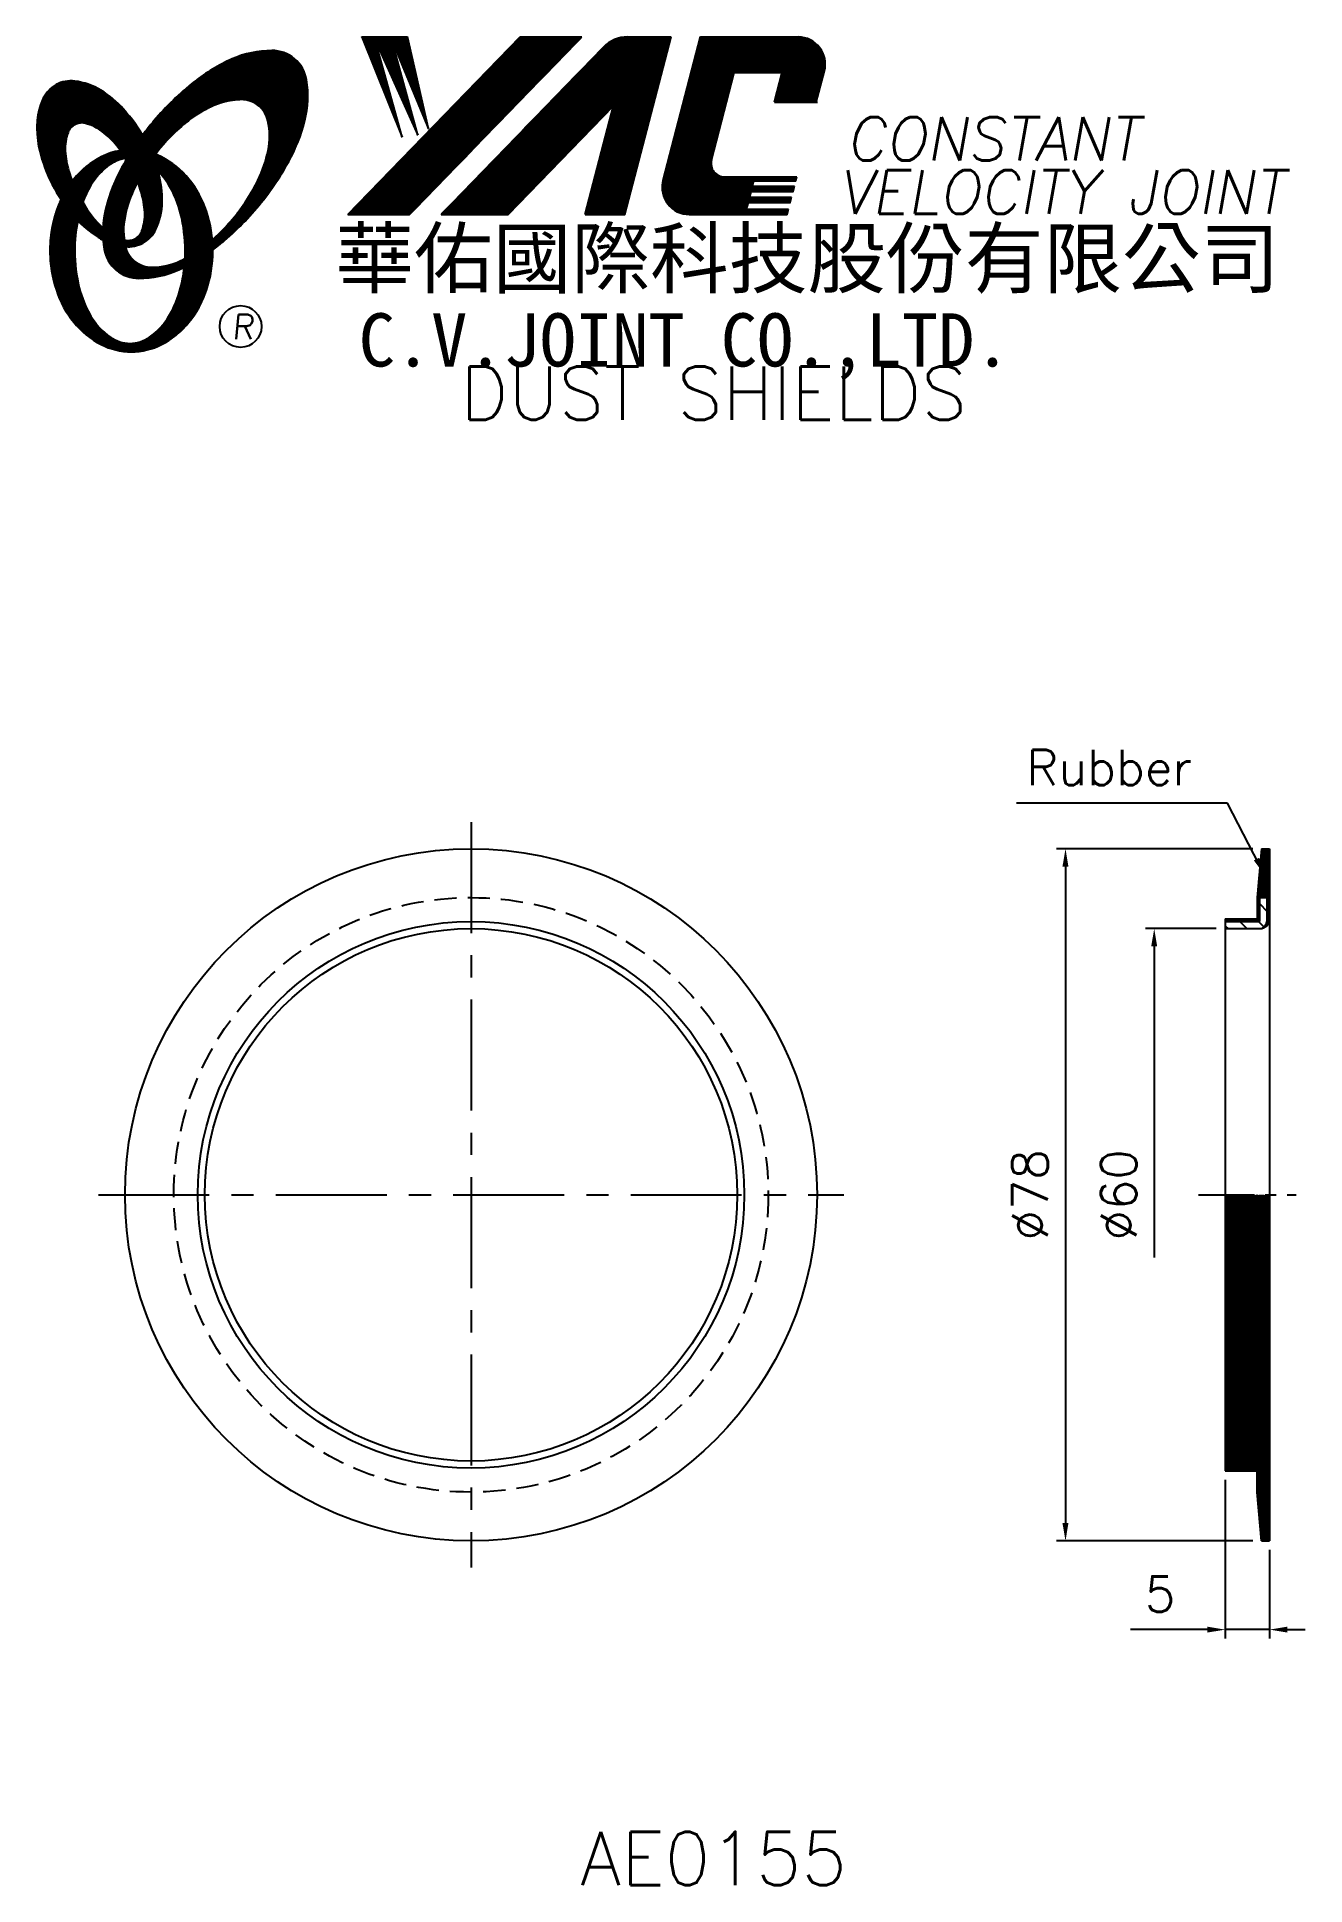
# Model space of a CAD drawing. Extents: x 100 to 243, y 2 to 210.
import ezdxf
from ezdxf.enums import TextEntityAlignment as Align

# ---------------------------------------------------------------- set-up
doc = ezdxf.new("R2010")
doc.units = 0
doc.header["$LTSCALE"] = 10
doc.header["$MEASUREMENT"] = 0
doc.linetypes.add('CENTER', pattern=[2, 1.25, -0.25, 0.25, -0.25])
doc.linetypes.add('HIDDEN', pattern=[0.375, 0.25, -0.125])
doc.layers.get('0').update_dxf_attribs({"linetype": 'CONTINUOUS'})
doc.layers.get('DEFPOINTS').update_dxf_attribs({"linetype": 'CONTINUOUS'})
doc.layers.add('4', color=4, linetype='CONTINUOUS')
doc.styles.add('CHINA', font='KAIU.TTF')
doc.styles.add('ITALICC', font='simplex.shx')
doc.dimstyles.new('STANDARD$0', dxfattribs={"dimtxt": 4, "dimasz": 2, "dimexe": 1, "dimexo": 1, "dimgap": 2, "dimtad": 1, "dimdec": 4, "dimzin": 10, "dimtxsty": 'ITALICC', "dimcen": 2, "dimclrd": 5, "dimclre": 5, "dimclrt": 18, "dimaunit": 1, "dimazin": 3, "dimtp": 0.1, "dimtfac": 0.7, "dimtdec": 4, "dimtmove": 0, "dimatfit": 3, "dimtolj": 1, "dimtzin": 10})
doc.dimstyles.new('STANDARD$7', dxfattribs={"dimtxt": 4, "dimasz": 2, "dimexe": 1, "dimexo": 1, "dimgap": 2, "dimtad": 1, "dimdec": 4, "dimzin": 10, "dimtxsty": 'ITALICC', "dimcen": -2, "dimclrd": 5, "dimclre": 5, "dimclrt": 18, "dimaunit": 1, "dimazin": 3, "dimtp": 2, "dimtfac": 0.75, "dimtdec": 4, "dimtmove": 0, "dimatfit": 3, "dimtolj": 1, "dimtzin": 10})
pattern_1 = [(45, (169.790018, -33.241122), (-0.00727476112, 0.00727476112), [])]
pattern_2 = [(45, (5.72876, 9.94517), (-0.08838835, 0.08838835), [])]
pattern_3 = [(45, (1.199473, 3.063288), (-0.00883883476, 0.00883883476), [])]

# ---------------------------------------------------------------- blocks, each defined once
blk = doc.blocks.new('*D14')
at = {"color": 5, "linetype": 'BYBLOCK'}
for p, q in [((237.26, 119), (215.16, 119)), ((216.16, 117), (216.16, 43)), ((237.26, 41), (215.16, 41))]:
    blk.add_line(p, q, dxfattribs=at)
for points in [[(215.82, 117), (216.49, 117), (216.16, 119)], [(215.82, 43), (216.49, 43), (216.16, 41)]]:
    blk.add_solid(points, dxfattribs=at)
at = {"layer": 'DEFPOINTS', "color": 0, "linetype": 'BYBLOCK'}
for p in [(238.26, 119), (216.16, 41), (238.26, 41)]:
    blk.add_point(p, dxfattribs=at)
at = {"color": 18, "linetype": 'BYBLOCK', "insert": (212.16, 80), "char_height": 4, "attachment_point": 5, "rotation": 90, "style": 'ITALICC'}
blk.add_mtext('\\A1;∅78', dxfattribs=at)
blk = doc.blocks.new('*D15')
at = {"color": 5, "linetype": 'BYBLOCK'}
for p, q in [((233.16, 110), (225.16, 110)), ((226.16, 108), (226.16, 72.95))]:
    blk.add_line(p, q, dxfattribs=at)
blk.add_solid([(225.82, 108), (226.49, 108), (226.16, 110)], dxfattribs=at)
at = {"layer": 'DEFPOINTS', "color": 0, "linetype": 'BYBLOCK'}
for p in [(226.16, 110), (234.16, 110), (234.16, 50)]:
    blk.add_point(p, dxfattribs=at)
at = {"color": 18, "linetype": 'BYBLOCK', "insert": (222.16, 80), "char_height": 4, "attachment_point": 5, "rotation": 90, "style": 'ITALICC'}
blk.add_mtext('\\A1;∅60', dxfattribs=at)
blk = doc.blocks.new('*D16')
at = {"color": 5, "linetype": 'BYBLOCK'}
for p, q in [((234.16, 47.9), (234.16, 30)), ((239.16, 40), (239.16, 30)), ((232.16, 31), (223.49, 31)), ((239.16, 31), (234.16, 31)), ((241.16, 31), (243.16, 31))]:
    blk.add_line(p, q, dxfattribs=at)
for points in [[(232.16, 31.33), (232.16, 30.67), (234.16, 31)], [(241.16, 31.33), (241.16, 30.67), (239.16, 31)]]:
    blk.add_solid(points, dxfattribs=at)
at = {"layer": 'DEFPOINTS', "color": 0, "linetype": 'BYBLOCK'}
for p in [(234.16, 48.9), (239.16, 41), (234.16, 31)]:
    blk.add_point(p, dxfattribs=at)
at = {"color": 18, "linetype": 'BYBLOCK', "insert": (226.82, 35), "char_height": 4, "attachment_point": 5, "style": 'ITALICC'}
blk.add_mtext('\\A1;5', dxfattribs=at)

msp = doc.modelspace()

# ---------------------------------------------------------------- hatches: boundary and pattern name
at = {"layer": '4', "linetype": 'CONTINUOUS'}
h = msp.add_hatch(dxfattribs=at)
h.set_pattern_fill('ANSI31', color=5, scale=0.1, style=0)
h.set_pattern_definition(pattern_3)
h.paths.add_polyline_path([(161.65818, 210.49427), (154.70087, 210.49427), (135.28426, 190.49051), (142.24157, 190.49051)])
h.paths.add_polyline_path([(165.20507, 202.7287), (162.0247, 190.49051), (166.50568, 190.49051), (171.70412, 210.49427), (166.80739, 210.49427, 0.202785967), (164.07332, 209.33785), (145.77918, 190.49051), (153.3261, 190.49051)])
h.paths.add_polyline_path([(178.83218, 206.49585), (184.2259, 206.49585), (183.35688, 203.15184), (188.0737, 203.15184), (188.99042, 206.6794, 0.490800957), (186.04022, 210.49427), (175.0059, 210.49427), (170.79884, 194.30538, 0.490800957), (173.74904, 190.49051), (184.78336, 190.49051), (184.93781, 191.08482), (180.22099, 191.08482), (180.41435, 191.82891), (185.13117, 191.82891), (185.28973, 192.43904), (180.57291, 192.43904), (180.73416, 193.05951), (185.45098, 193.05951), (185.60716, 193.6605), (180.89034, 193.6605), (181.04714, 194.26388), (185.76396, 194.26388), (185.88069, 194.71308), (177.74094, 194.71308, -0.490800957), (176.26584, 196.62051)])
h = msp.add_hatch(dxfattribs=at)
h.set_pattern_fill('ANSI31', color=1, scale=0.1, style=0)
h.set_pattern_definition(pattern_3)
h.paths.add_polyline_path([(142.01624, 210.49427), (136.83891, 210.49427), (141.40968, 199.19053), (138.34374, 210.14851), (143.17848, 199.42619), (140.23047, 210.14851), (144.35769, 200.13316)])
h = msp.add_hatch(dxfattribs=at)
h.set_pattern_fill('ANSI31', color=5, scale=0.082305, style=0)
h.set_pattern_definition([(45, (1.199473, 3.063288), (-0.00727476112, 0.00727476112), [])])
h.paths.add_polyline_path([(123.23494, 203.43179, -0.172879177), (125.17642, 202.77323, -0.172879177), (126.26371, 201.03517, -0.104527385), (126.29149, 197.70698, -0.065680101), (125.12196, 194.30503, -0.051823203), (122.68154, 190.46264, -0.044272532), (120.00657, 187.6363, -0.020203161), (120.06015, 186.49838, 0.006517006), (120.4647, 186.81046, 0.049863361), (125.01813, 191.22352, 0.049863361), (128.60777, 196.45069, 0.063682799), (130.42881, 201.07803, 0.103597411), (130.61811, 205.66201, 0.177892575), (129.2695, 208.03228, 0.177892575), (126.70711, 208.96561, 0.103597411), (122.21931, 208.01256, 0.063682799), (117.96157, 205.44349, 0.049863361), (113.40814, 201.03043, 0.016070017), (112.13745, 199.42412, -0.007061632), (112.38473, 198.98708, -0.031648676), (113.33731, 196.95051, -0.008069351), (113.76922, 197.51482, -0.051823203), (116.94759, 200.77327, -0.065680101), (119.98952, 202.69363, -0.104527385)])
h.paths.add_polyline_path([(110.15927, 190.27047, -0.065680101), (111.32881, 193.67243, -0.006063428), (111.57275, 194.14744, 0.027613469), (110.84591, 195.73551, 0.017011252), (110.31249, 196.67049, 0.007829282), (109.81851, 195.80326, 0.063682799), (107.99746, 191.17592, 0.103597411), (107.80816, 186.59195, 0.177892575), (109.15677, 184.22167, 0.177892575), (111.71916, 183.28834, 0.103597411), (116.20696, 184.24139, 0.008811776), (116.83393, 184.53146, 0.013922709), (116.91125, 185.50127, -0.009086703), (116.46124, 185.28383, -0.104527385), (113.21582, 184.54566, -0.172879177), (111.27435, 185.20423, -0.172879177), (110.18705, 186.94228, -0.104527385)])
h = msp.add_hatch(dxfattribs=at)
h.set_pattern_fill('ANSI31', color=3, scale=0.082305, style=0)
h.set_pattern_definition(pattern_1)
h.paths.add_polyline_path([(107.43844, 204.48263, 0.106488277), (104.49656, 205.5212, 0.158297415), (102.40636, 205.12616, 0.158297415), (100.94703, 203.57847, 0.106488277), (100.23622, 200.5407, 0.071723199), (100.65426, 197.22774, 0.058080454), (102.19925, 193.41236, 0.058080454), (104.58029, 190.05457, 0.071723199), (107.14553, 187.91681, 0.020895977), (107.68572, 187.61482, -0.030777155), (107.66981, 188.99104, -0.042059526), (106.57346, 190.1538, -0.04691039), (104.95429, 192.63495, -0.04691039), (103.82601, 195.37444, -0.060581117), (103.42391, 197.63651, -0.10187153), (103.73553, 199.72471, -0.185892489), (104.51562, 200.61635, -0.185892489), (105.69226, 200.75447, -0.10187153), (107.58991, 199.82893, -0.060581117), (109.22675, 198.21666, -0.04691039), (110.84591, 195.73551, -0.04691039), (111.97419, 192.99603, -0.060581117), (112.37629, 190.73396, -0.10187153), (112.06467, 188.64576, -0.185892489), (111.28458, 187.75412, -0.185892489), (110.10794, 187.616, -0.002013383), (110.06714, 187.62662, 0.021593804), (110.18705, 186.94228, 0.006477741), (110.20506, 186.86525, 0.14950097), (112.17761, 187.27329, 0.158297415), (113.63694, 188.82097, 0.106488277), (114.34776, 191.85874, 0.071723199), (113.92971, 195.1717, 0.058080454), (112.38473, 198.98708, 0.058080454), (110.00368, 202.34488, 0.071723199)])
h = msp.add_hatch(dxfattribs=at)
h.set_pattern_fill('ANSI31', color=1, scale=0.082305, style=0)
h.set_pattern_definition(pattern_1)
h.paths.add_polyline_path([(108.53206, 196.15918, -0.120168026), (110.22386, 196.81257, 0.016865385), (109.62409, 197.69531, 0.076648372), (107.46787, 196.97639, 0.104809576), (104.38341, 194.46329, 0.005838257), (104.21647, 194.25109, 0.028089978), (104.95429, 192.63495, 0.014237292), (105.39642, 191.84991, -0.045767751), (106.3216, 193.78675, -0.106890197)])
h.paths.add_polyline_path([(104.5007, 186.40456, -0.048711043), (104.8308, 189.7849, -0.007865741), (104.58029, 190.05457, -0.037695478), (102.94442, 192.17333, 0.03042545), (102.41909, 190.86935, 0.080710289), (101.69366, 186.40456, 0.080710289), (102.41909, 181.93977, 0.089265679), (104.38341, 178.34583, 0.104809576), (107.46787, 175.83273, 0.11926607), (110.87706, 175.00779, 0.11926607), (114.28625, 175.83273, 0.104809576), (117.37071, 178.34583, 0.089265679), (119.33503, 181.93977, 0.080710289), (120.06047, 186.40456, 0.080710289), (119.33503, 190.86935, 0.089265679), (117.37071, 194.46329, 0.104809576), (114.28625, 196.97639, 0.025513357), (113.59302, 197.28914, 0.004818181), (113.33731, 196.95051, -0.023722145), (113.87853, 195.35376, -0.065307489), (115.11371, 193.78675, -0.073950765), (116.42616, 190.58902, -0.060532391), (116.93462, 186.40456, -0.060532391), (116.42616, 182.2201, -0.073950765), (115.11371, 179.02237, -0.106890197), (112.90325, 176.64994, -0.153118262), (110.71766, 175.96456, -0.153118262), (108.53206, 176.64994, -0.106890197), (106.3216, 179.02237, -0.073950765), (105.00915, 182.2201, -0.060532391)])
h = msp.add_hatch(dxfattribs=at)
h.set_pattern_fill('ANSI31', color=5, style=0)
h.set_pattern_definition(pattern_2)
h.paths.add_polyline_path([(239.15824, 119.00018), (238.25824, 119.00018), (237.75824, 113.50018), (237.75824, 111.10018), (234.15824, 111.10018), (234.15824, 110.80018), (238.05824, 110.80018), (238.05824, 113.50018), (238.85824, 113.50018), (238.85824, 110.80018, -0.414213562), (238.05824, 110.00018, 0.414213562), (239.15824, 111.10018)])
h = msp.add_hatch(dxfattribs=at)
h.set_pattern_fill('ANSI31', color=5, scale=12, angle=90, style=0)
h.set_pattern_definition([(135, (5.7288, 9.9452), (-1.06066, -1.06066), [])])
h.paths.add_polyline_path([(234.15824, 110.80018), (234.15824, 110.00018), (238.05824, 110.00018, 0.414213562), (238.85824, 110.80018), (238.85824, 113.50018), (238.05824, 113.50018), (238.05824, 110.80018)])
h = msp.add_hatch(dxfattribs=at)
h.set_pattern_fill('ANSI31', color=5, style=0)
h.set_pattern_definition(pattern_2)
h.paths.add_polyline_path([(239.15824, 80.00018), (238.25824, 80.00018), (238.25824, 41.00018), (239.15824, 41.00018)])
h.paths.add_polyline_path([(238.25824, 80.00018), (237.75824, 80.00018), (237.75824, 46.50018), (238.25824, 41.00018)])
h.paths.add_polyline_path([(237.75824, 80.00018), (234.15824, 80.00018), (234.15824, 48.90018), (237.75824, 48.90018)])

# ---------------------------------------------------------------- linework, layer by layer
at = {"layer": '4', "color": 5, "linetype": 'CONTINUOUS'}
for p, q in [((135.28426, 190.49051), (154.70087, 210.49427)), ((142.24157, 190.49051), (161.65818, 210.49427)), ((154.70087, 210.49427), (161.65818, 210.49427)), ((166.50568, 190.49051), (171.70412, 210.49427)), ((166.80739, 210.49427), (171.70412, 210.49427)), ((170.79884, 194.30538), (175.0059, 210.49427)), ((175.0059, 210.49427), (186.04022, 210.49427)), ((145.77918, 190.49051), (164.07332, 209.33785)), ((176.26584, 196.62051), (178.83218, 206.49585)), ((178.83218, 206.49585), (184.2259, 206.49585)), ((183.35688, 203.15184), (184.2259, 206.49585)), ((188.0737, 203.15184), (188.99042, 206.6794)), ((153.3261, 190.49051), (165.20507, 202.7287)), ((162.0247, 190.49051), (165.20507, 202.7287)), ((183.35688, 203.15184), (188.22413, 203.15184)), ((177.74094, 194.71308), (185.88069, 194.71308)), ((180.89034, 193.6605), (181.04714, 194.26388)), ((181.04714, 194.26388), (185.76396, 194.26388)), ((185.76396, 194.26388), (185.88069, 194.71308)), ((180.22099, 191.08482), (180.41435, 191.82891)), ((180.41435, 191.82891), (185.13117, 191.82891)), ((180.57291, 192.43904), (180.73416, 193.05951)), ((180.57291, 192.43904), (185.28973, 192.43904)), ((180.73416, 193.05951), (185.45098, 193.05951)), ((180.89034, 193.6605), (185.60716, 193.6605)), ((185.13117, 191.82891), (185.28973, 192.43904)), ((185.45098, 193.05951), (185.60716, 193.6605)), ((135.28426, 190.49051), (142.24157, 190.49051)), ((145.77918, 190.49051), (153.3261, 190.49051)), ((162.0247, 190.49051), (166.50568, 190.49051)), ((173.74904, 190.49051), (184.78336, 190.49051)), ((180.22099, 191.08482), (184.93781, 191.08482)), ((184.78336, 190.49051), (184.93781, 191.08482))]:
    msp.add_line(p, q, dxfattribs=at)
at = {"layer": '4', "color": 1, "linetype": 'CONTINUOUS'}
for p, q in [((136.83891, 210.49427), (141.40968, 199.19053)), ((136.83891, 210.49427), (142.01624, 210.49427)), ((144.35769, 200.13316), (142.01624, 210.49427)), ((141.40968, 199.19053), (138.34374, 210.14851)), ((138.34374, 210.14851), (143.17848, 199.42619)), ((143.17848, 199.42619), (140.23047, 210.14851)), ((140.23047, 210.14851), (144.35769, 200.13316))]:
    msp.add_line(p, q, dxfattribs=at)
at = {"layer": '4', "color": 5, "linetype": 'CENTER'}
for p, q in [((149.1582, 122.00018), (149.1582, 38.00018)), ((107.1582, 80.00018), (191.1582, 80.00018))]:
    msp.add_line(p, q, dxfattribs=at)
at = {"layer": '4', "color": 7, "linetype": 'CONTINUOUS'}
for p, q in [((238.25824, 119.00018), (237.75824, 113.50018)), ((238.25824, 119.00018), (239.15824, 119.00018)), ((239.15824, 119.00018), (239.15824, 41.00018)), ((237.75824, 113.50018), (237.75824, 111.10018)), ((238.05824, 110.80018), (238.05824, 113.50018)), ((238.05824, 113.50018), (238.85824, 113.50018)), ((238.85824, 113.50018), (238.85824, 110.80018)), ((234.15824, 111.10018), (234.15824, 48.90018)), ((234.15824, 111.10018), (237.75824, 111.10018)), ((234.15824, 111.10018), (237.75824, 111.10018)), ((234.15824, 110.80018), (238.05824, 110.80018)), ((234.15824, 110.00018), (238.05824, 110.00018)), ((237.75824, 46.50018), (237.75824, 80.00018)), ((238.25824, 41.00018), (238.25824, 80.00018)), ((234.15824, 48.90018), (237.75824, 48.90018)), ((234.15824, 48.90018), (237.75824, 48.90018)), ((238.25824, 41.00018), (237.75824, 46.50018)), ((238.25824, 41.00018), (239.15824, 41.00018))]:
    msp.add_line(p, q, dxfattribs=at)
at = {"layer": '4', "color": 5, "linetype": 'CENTER', "ltscale": 0.5}
msp.add_line((231.15824, 80.00018), (242.15824, 80.00018), dxfattribs=at)
at = {"layer": '4', "color": 5, "linetype": 'CONTINUOUS'}
for points in [[(120.06015, 186.49838, 0.006517006), (120.4647, 186.81046, 0.049863361), (125.01813, 191.22352, 0.049863361), (128.60777, 196.45069, 0.063682799), (130.42881, 201.07803, 0.103597411), (130.61811, 205.66201, 0.177892575), (129.2695, 208.03228, 0.177892575), (126.70711, 208.96561, 0.103597411), (122.21931, 208.01256, 0.063682799), (117.96157, 205.44349, 0.049863361), (113.40814, 201.03043, 0.016070017), (112.13745, 199.42412)], [(120.00657, 187.6363, 0.044272532), (122.68154, 190.46264, 0.051823203), (125.12196, 194.30503, 0.065680101), (126.29149, 197.70698, 0.104527385), (126.26371, 201.03517, 0.172879177), (125.17642, 202.77323, 0.172879177), (123.23494, 203.43179, 0.104527385), (119.98952, 202.69363, 0.065680101), (116.94759, 200.77327, 0.051823203), (113.76922, 197.51482, 0.008069351), (113.33731, 196.95051)], [(110.31249, 196.67049, 0.007829282), (109.81851, 195.80326, 0.063682799), (107.99746, 191.17592, 0.103597411), (107.80816, 186.59195, 0.177892575), (109.15677, 184.22167, 0.177892575), (111.71916, 183.28834, 0.103597411), (116.20696, 184.24139, 0.008811776), (116.83393, 184.53146, 0.008811776)], [(111.57275, 194.14744, 0.006063428), (111.32881, 193.67243, 0.065680101), (110.15927, 190.27047, 0.104527385), (110.18705, 186.94228, 0.172879177), (111.27435, 185.20423, 0.172879177), (113.21582, 184.54566, 0.104527385), (116.46124, 185.28383, 0.009086703), (116.91125, 185.50127, 0.009086703)]]:
    msp.add_lwpolyline(points, format="xyb", dxfattribs=at)
at = {"layer": '4', "color": 3, "linetype": 'CONTINUOUS'}
for points in [[(110.20506, 186.86525, 0.14950097), (112.17761, 187.27329, 0.158297415), (113.63694, 188.82097, 0.106488277), (114.34776, 191.85874, 0.071723199), (113.92971, 195.1717, 0.058080454), (112.38473, 198.98708, 0.058080454), (110.00368, 202.34488, 0.071723199), (107.43844, 204.48263, 0.106488277), (104.49656, 205.5212, 0.158297415), (102.40636, 205.12616, 0.158297415), (100.94703, 203.57847, 0.106488277), (100.23622, 200.5407, 0.071723199), (100.65426, 197.22774, 0.058080454), (102.19925, 193.41236, 0.058080454), (104.58029, 190.05457, 0.071723199), (107.14553, 187.91681, 0.020895977), (107.68572, 187.61482, 0.020895977)], [(110.06714, 187.62662, 0.002013383), (110.10794, 187.616, 0.185892489), (111.28458, 187.75412, 0.185892489), (112.06467, 188.64576, 0.10187153), (112.37629, 190.73396, 0.060581117), (111.97419, 192.99603, 0.04691039), (110.84591, 195.73551, 0.04691039), (109.22675, 198.21666, 0.060581117), (107.58991, 199.82893, 0.10187153), (105.69226, 200.75447, 0.185892489), (104.51562, 200.61635, 0.185892489), (103.73553, 199.72471, 0.10187153), (103.42391, 197.63651, 0.060581117), (103.82601, 195.37444, 0.04691039), (104.95429, 192.63495, 0.04691039), (106.57346, 190.1538, 0.042059526), (107.66981, 188.99104, 0.042059526)]]:
    msp.add_lwpolyline(points, format="xyb", dxfattribs=at)
at = {"layer": '4', "color": 1, "linetype": 'CONTINUOUS'}
for points in [[(102.94442, 192.17333, 0.03042545), (102.41909, 190.86935, 0.080710289), (101.69366, 186.40456, 0.080710289), (102.41909, 181.93977, 0.089265679), (104.38341, 178.34583, 0.104809576), (107.46787, 175.83273, 0.11926607), (110.87706, 175.00779, 0.11926607), (114.28625, 175.83273, 0.104809576), (117.37071, 178.34583, 0.089265679), (119.33503, 181.93977, 0.080710289), (120.06047, 186.40456, 0.080710289), (119.33503, 190.86935, 0.089265679), (117.37071, 194.46329, 0.104809576), (114.28625, 196.97639, 0.025513357), (113.59302, 197.28914, 0.025513357)], [(109.62409, 197.69531, 0.076648372), (107.46787, 196.97639, 0.104809576), (104.38341, 194.46329, 0.005838257), (104.21647, 194.25109, 0.005838257)], [(110.22386, 196.81257, 0.120168026), (108.53206, 196.15918, 0.106890197), (106.3216, 193.78675, 0.045767751), (105.39642, 191.84991, 0.045767751)], [(104.8308, 189.7849, 0.048711043), (104.5007, 186.40456, 0.060532391), (105.00915, 182.2201, 0.073950765), (106.3216, 179.02237, 0.106890197), (108.53206, 176.64994, 0.153118262), (110.71766, 175.96456, 0.153118262), (112.90325, 176.64994, 0.106890197), (115.11371, 179.02237, 0.073950765), (116.42616, 182.2201, 0.060532391), (116.93462, 186.40456, 0.060532391), (116.42616, 190.58902, 0.073950765), (115.11371, 193.78675, 0.065307489), (113.87853, 195.35376)]]:
    msp.add_lwpolyline(points, format="xyb", dxfattribs=at)
at = {"layer": '4', "color": 5, "linetype": 'CONTINUOUS'}
msp.add_circle((123.1813, 177.85884), 2.35282, dxfattribs=at)
at = {"layer": '4', "color": 7, "linetype": 'CONTINUOUS'}
for radius in [39, 30.8, 30]:
    msp.add_circle((149.1582, 80.00018), radius, dxfattribs=at)
at = {"layer": '4', "color": 5, "linetype": 'HIDDEN'}
msp.add_circle((149.1582, 80.00018), 33.5, dxfattribs=at)
at = {"layer": '4', "color": 5, "linetype": 'CONTINUOUS'}
for centre, radius, start, end in [((166.80739, 206.68403), 3.81024, 90, 135.8533387), ((186.04022, 207.44608), 3.04819, 345.4326059, 90), ((177.74094, 196.23717), 1.5241, 165.4326059, 270), ((173.74904, 193.5387), 3.04819, 165.4326059, 270)]:
    msp.add_arc(centre, radius, start, end, dxfattribs=at)
at = {"layer": '4', "color": 7, "linetype": 'CONTINUOUS'}
for centre, radius in [((238.05824, 111.10018), 1.1), ((238.05824, 110.80018), 0.8)]:
    msp.add_arc(centre, radius, 270, 0, dxfattribs=at)

# ---------------------------------------------------------------- texts
at = {"layer": '4', "color": 5, "linetype": 'CONTINUOUS', "style": 'ITALICC'}
for s, height, oblique, p in [('CONSTANT', 4.9, 10, (191.43308, 196.56098)), ('VELOCITY JOINT', 4.9, 10, (190.55485, 190.5656)), ('R', 2.75625, 5, (122.22261, 176.44924))]:
    msp.add_text(s, height=height, dxfattribs=dict(at, oblique=oblique)).set_placement(p)
at = {"layer": '4', "color": 7, "linetype": 'CONTINUOUS', "style": 'CHINA'}
for s, height, p in [('華佑國際科技股份有限公司', 6.5, (133.87091, 182.30066)), ('C.V.JOINT CO.,LTD.', 6, (136.49954, 173.35444))]:
    msp.add_text(s, height=height, dxfattribs=at).set_placement(p)
at = {"layer": '4', "color": 18, "linetype": 'CONTINUOUS', "style": 'ITALICC'}
for s, p in [('DUST SHIELDS', (176.50227, 167.36162)), ('AE0155', (176.50227, 2.21423))]:
    msp.add_text(s, height=6, dxfattribs=at).set_placement(p, align=Align.CENTER)
at = {"layer": '4', "color": 18, "linetype": 'CONTINUOUS', "insert": (230.43267, 128.15633), "char_height": 4, "attachment_point": 6, "style": 'ITALICC'}
msp.add_mtext('\\A1;Rubber', dxfattribs=at)

# ---------------------------------------------------------------- dimensions: what is measured, and where the dimension line sits
at = {"layer": '4', "color": 7, "linetype": 'CONTINUOUS'}
dim = msp.add_linear_dim(base=(216.15829, 41.00018), p1=(238.25824, 119.00018), p2=(238.25824, 41.00018), angle=90, text='%%C78', dimstyle='STANDARD$0', dxfattribs=at)
dim.commit()
dim.dimension.update_dxf_attribs({"geometry": '*D14', "text_midpoint": (212.15829, 80.00018)})
dim = msp.add_linear_dim(base=(226.15826, 110.00018), p1=(234.15824, 50.00018), p2=(234.15824, 110.00018), angle=90, text='%%C60', dimstyle='STANDARD$0', override={"dimcen": -2, "dimse1": 1, "dimsd1": 1}, dxfattribs=at)
dim.commit()
dim.dimension.update_dxf_attribs({"geometry": '*D15', "text_midpoint": (222.15826, 80.00018)})
dim = msp.add_linear_dim(base=(234.15824, 31.00019), p1=(239.15824, 41.00018), p2=(234.15824, 48.90018), text='5', dimstyle='STANDARD$0', dxfattribs=at)
dim.commit()
dim.dimension.update_dxf_attribs({"geometry": '*D16', "text_midpoint": (226.82491, 35.00019)})

# ---------------------------------------------------------------- leaders
at = {"layer": '4', "color": 5, "linetype": 'CONTINUOUS', "annotation_type": 0, "has_hookline": 1, "hookline_direction": 1, "text_width": 19.80952}
msp.add_leader([(238.60014, 116.05568), (234.43267, 124.15633), (232.43267, 124.15633)], dimstyle='STANDARD$7', dxfattribs=at)

doc.saveas('drawing.dxf')
